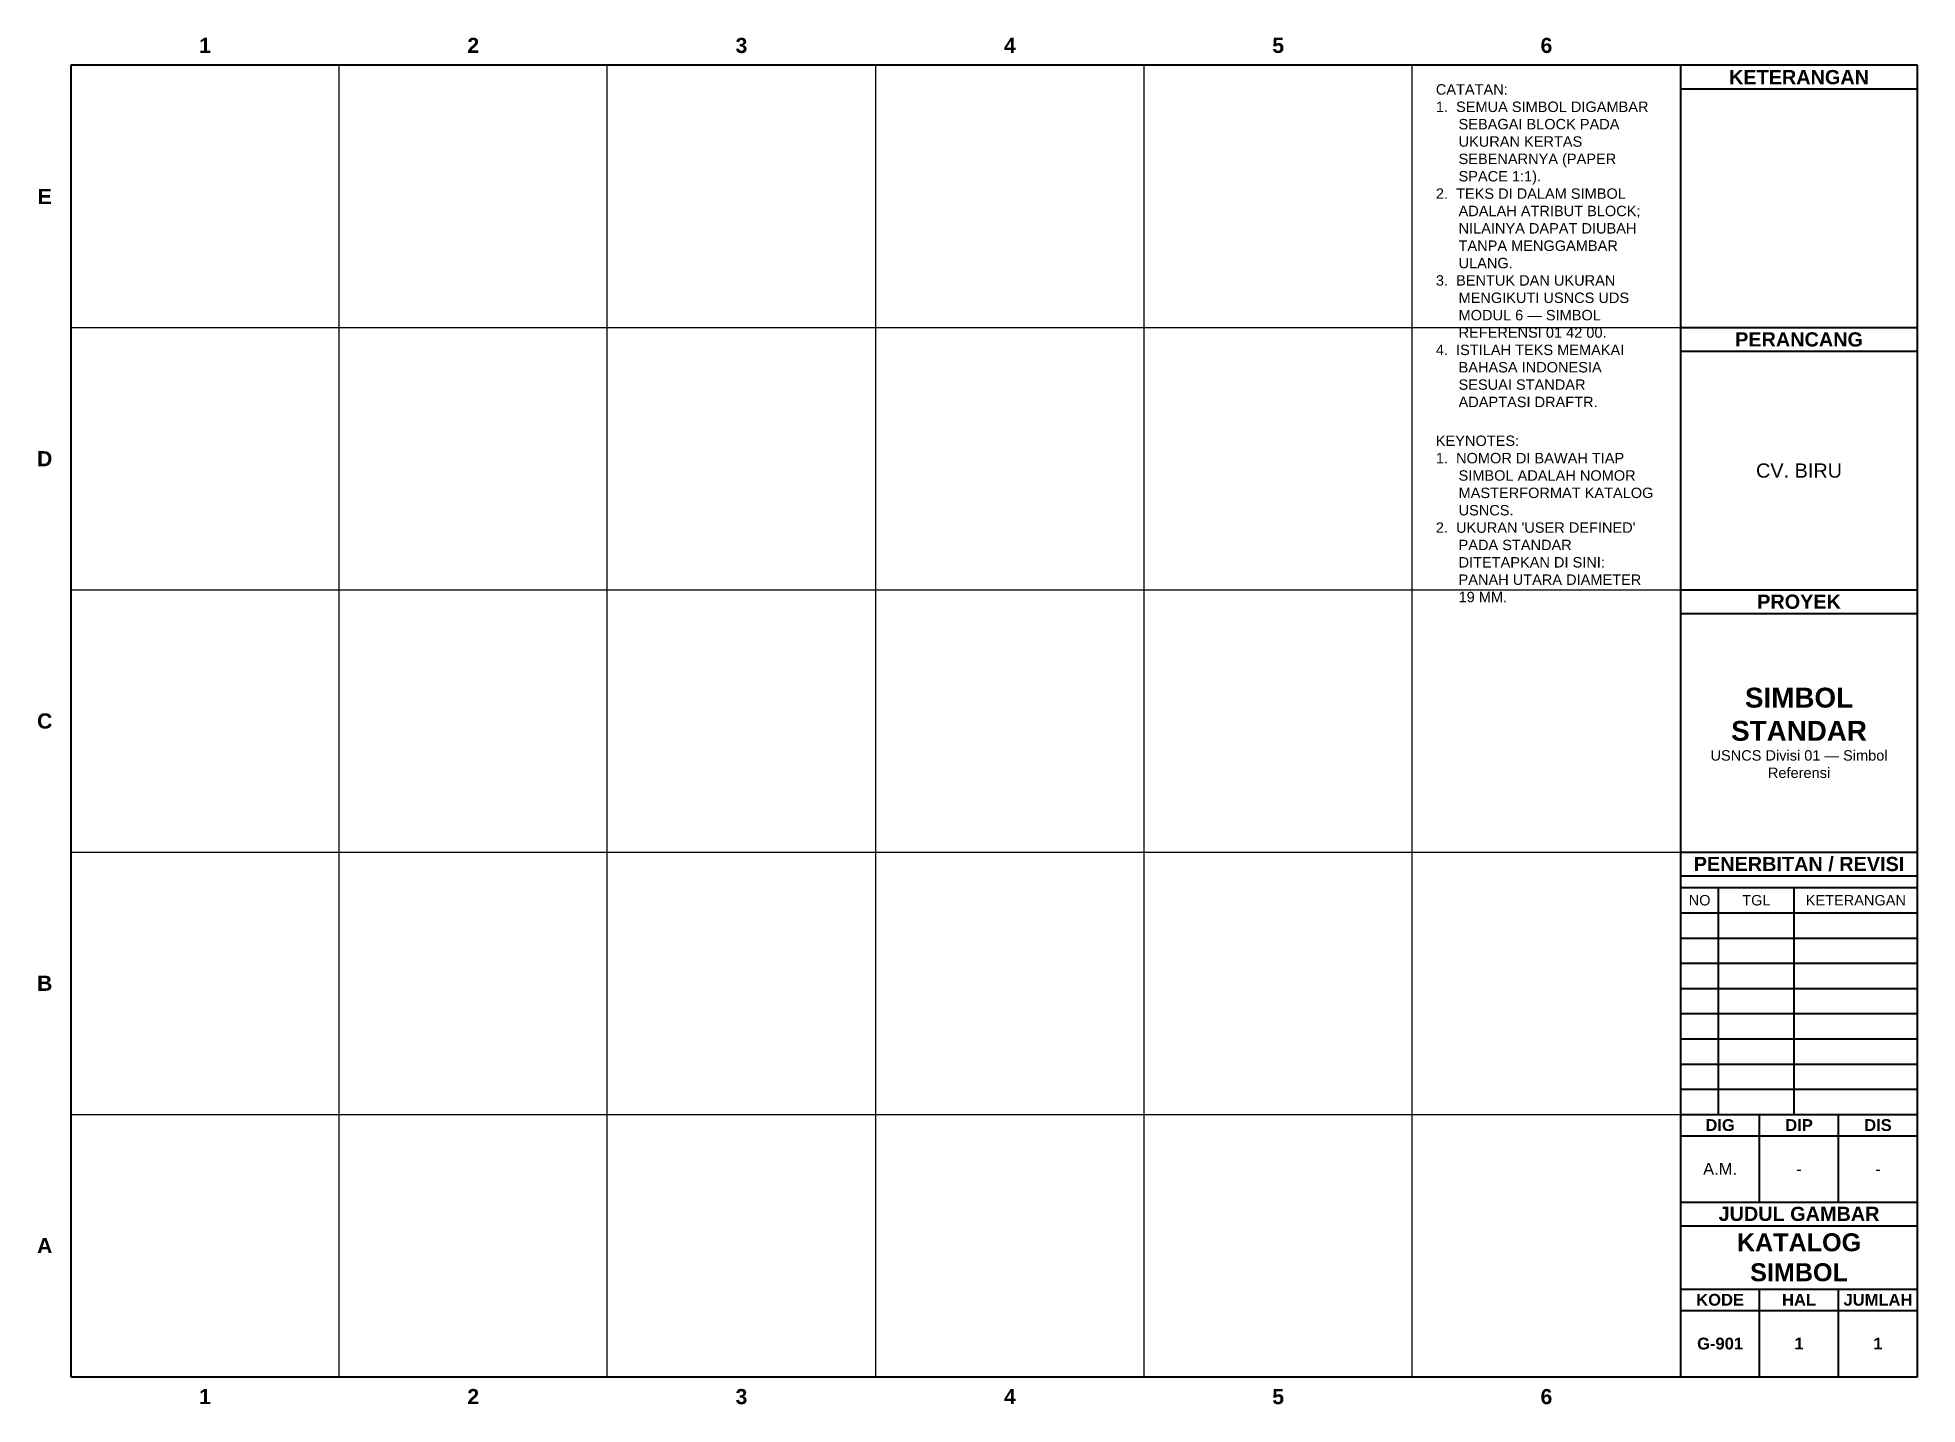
# Paper-space layout 'A3' of a CAD drawing. Header units: millimetres. Extents: x 13 to 410, y 4 to 293.
import ezdxf
from ezdxf.enums import TextEntityAlignment as Align

# ---------------------------------------------------------------- set-up
doc = ezdxf.new("R2010")
doc.units = ezdxf.units.MM
for name, color, linetype, lineweight in [('G-ANNO-GRID', 8, 'Continuous', 25), ('G-ANNO-KEYN', 7, 'Continuous', 25), ('G-ANNO-NOTE', 7, 'Continuous', 25), ('G-ANNO-REVS', 7, 'Continuous', 25), ('G-ANNO-TEXT', 7, 'Continuous', 25), ('G-ANNO-TTLB', 7, 'Continuous', 35)]:
    doc.layers.add(name, color=color, linetype=linetype, lineweight=lineweight)
doc.styles.add('CATATAN', font='arial.ttf')
doc.styles.add('DESKRIPSI', font='arial.ttf')
doc.styles.add('KOP', font='arial.ttf')
doc.styles.add('KOP-B', font='arialbd.ttf')

psp = doc.layouts.new('A3')

# ---------------------------------------------------------------- linework, layer by layer
at = {"layer": 'G-ANNO-GRID'}
for p, q in [((76.7, 10), (76.7, 287)), ((133.3, 10), (133.3, 287)), ((190, 10), (190, 287)), ((246.7, 10), (246.7, 287)), ((303.3, 10), (303.3, 287)), ((20, 231.6), (360, 231.6)), ((20, 176.2), (360, 176.2)), ((20, 120.8), (360, 120.8)), ((20, 65.4), (360, 65.4))]:
    psp.add_line(p, q, dxfattribs=at)
at = {"layer": 'G-ANNO-TTLB'}
for p, q in [((410, 287), (20, 287)), ((20, 287), (20, 10)), ((410, 287), (360, 287)), ((360, 287), (360, 10)), ((410, 10), (410, 287)), ((410, 10), (410, 287)), ((360, 282), (410, 282)), ((360, 231.6), (410, 231.6)), ((360, 226.6), (410, 226.6)), ((360, 176.2), (410, 176.2)), ((360, 171.2), (410, 171.2)), ((360, 120.8), (410, 120.8)), ((360, 115.8), (410, 115.8)), ((360, 113.3), (410, 113.3)), ((368, 65.4), (368, 113.3)), ((384, 65.4), (384, 113.3)), ((360, 107.98), (410, 107.98)), ((360, 102.66), (410, 102.66)), ((360, 97.33), (410, 97.33)), ((360, 92.01), (410, 92.01)), ((360, 86.69), (410, 86.69)), ((360, 81.37), (410, 81.37)), ((360, 76.04), (410, 76.04)), ((360, 70.72), (410, 70.72)), ((360, 65.4), (410, 65.4)), ((360, 65.4), (410, 65.4)), ((376.67, 46.9), (376.67, 65.4)), ((393.33, 46.9), (393.33, 65.4)), ((360, 60.9), (376.67, 60.9)), ((376.67, 60.9), (393.33, 60.9)), ((393.33, 60.9), (410, 60.9)), ((360, 46.9), (410, 46.9)), ((360, 41.9), (410, 41.9)), ((360, 28.5), (410, 28.5)), ((376.67, 10), (376.67, 28.5)), ((393.33, 10), (393.33, 28.5)), ((360, 24), (376.67, 24)), ((376.67, 24), (393.33, 24)), ((393.33, 24), (410, 24)), ((20, 10), (410, 10)), ((360, 10), (410, 10))]:
    psp.add_line(p, q, dxfattribs=at)

# ---------------------------------------------------------------- texts
at = {"layer": 'G-ANNO-KEYN', "insert": (308.3, 208.79), "char_height": 2.2, "width": 46.7, "attachment_point": 1, "style": 'CATATAN'}
psp.add_mtext("KEYNOTES:\\P\\pxi-2.18,l2.18;1.  NOMOR DI BAWAH TIAP SIMBOL ADALAH NOMOR MASTERFORMAT KATALOG USNCS.\\P\\pxi-2.18,l2.18;2.  UKURAN 'USER DEFINED' PADA STANDAR DITETAPKAN DI SINI: PANAH UTARA DIAMETER 19 MM.", dxfattribs=at)
at = {"layer": 'G-ANNO-NOTE', "insert": (308.3, 283), "char_height": 2.2, "width": 46.7, "attachment_point": 1, "style": 'CATATAN'}
psp.add_mtext('CATATAN:\\P\\pxi-2.18,l2.18;1.  SEMUA SIMBOL DIGAMBAR SEBAGAI BLOCK PADA UKURAN KERTAS SEBENARNYA (PAPER SPACE 1:1).\\P\\pxi-2.18,l2.18;2.  TEKS DI DALAM SIMBOL ADALAH ATRIBUT BLOCK; NILAINYA DAPAT DIUBAH TANPA MENGGAMBAR ULANG.\\P\\pxi-2.18,l2.18;3.  BENTUK DAN UKURAN MENGIKUTI USNCS UDS MODUL 6 — SIMBOL REFERENSI 01 42 00.\\P\\pxi-2.18,l2.18;4.  ISTILAH TEKS MEMAKAI BAHASA INDONESIA SESUAI STANDAR ADAPTASI DRAFTR.', dxfattribs=at)
at = {"layer": 'G-ANNO-REVS', "style": 'KOP'}
for s, p in [('NO', (364, 110.64)), ('TGL', (376, 110.64)), ('KETERANGAN', (397, 110.64))]:
    psp.add_text(s, height=2.2, dxfattribs=at).set_placement(p, align=Align.MIDDLE_CENTER)
at = {"layer": 'G-ANNO-TEXT'}
for s, height, style, p in [('1', 3.2, 'KOP-B', (48.35, 291.2)), ('2', 3.2, 'KOP-B', (105, 291.2)), ('3', 3.2, 'KOP-B', (161.65, 291.2)), ('4', 3.2, 'KOP-B', (218.35, 291.2)), ('5', 3.2, 'KOP-B', (275, 291.2)), ('6', 3.2, 'KOP-B', (331.65, 291.2)), ('KETERANGAN', 3, 'KOP-B', (385, 284.5)), ('E', 3.2, 'KOP-B', (14.5, 259.3)), ('PERANCANG', 3, 'KOP-B', (385, 229.1)), ('D', 3.2, 'KOP-B', (14.5, 203.9)), ('CV. BIRU', 3, 'KOP', (385, 201.4)), ('PROYEK', 3, 'KOP-B', (385, 173.7)), ('C', 3.2, 'KOP-B', (14.5, 148.5)), ('PENERBITAN / REVISI', 3, 'KOP-B', (385, 118.3)), ('B', 3.2, 'KOP-B', (14.5, 93.1)), ('DIG', 2.5, 'KOP-B', (368.33, 63.15)), ('DIP', 2.5, 'KOP-B', (385, 63.15)), ('DIS', 2.5, 'KOP-B', (401.67, 63.15)), ('A.M.', 2.5, 'KOP', (368.33, 53.9)), ('-', 2.5, 'KOP', (385, 53.9)), ('-', 2.5, 'KOP', (401.67, 53.9)), ('JUDUL GAMBAR', 3, 'KOP-B', (385, 44.4)), ('A', 3.2, 'KOP-B', (14.5, 37.7)), ('KODE', 2.5, 'KOP-B', (368.33, 26.25)), ('HAL', 2.5, 'KOP-B', (385, 26.25)), ('JUMLAH', 2.5, 'KOP-B', (401.67, 26.25)), ('G-901', 2.5, 'KOP-B', (368.33, 17)), ('1', 2.5, 'KOP-B', (385, 17)), ('1', 2.5, 'KOP-B', (401.67, 17)), ('1', 3.2, 'KOP-B', (48.35, 5.8)), ('2', 3.2, 'KOP-B', (105, 5.8)), ('3', 3.2, 'KOP-B', (161.65, 5.8)), ('4', 3.2, 'KOP-B', (218.35, 5.8)), ('5', 3.2, 'KOP-B', (275, 5.8)), ('6', 3.2, 'KOP-B', (331.65, 5.8))]:
    psp.add_text(s, height=height, dxfattribs=dict(at, style=style)).set_placement(p, align=Align.MIDDLE_CENTER)
at = {"layer": 'G-ANNO-TEXT', "width": 40}
for s, insert, char_height, attachment_point, style in [('\\pxqc;SIMBOL STANDAR', (385, 155.53), 4.2, 2, 'KOP-B'), ('\\pxqc;USNCS Divisi 01 — Simbol Referensi', (385, 142.33), 2.2, 2, 'DESKRIPSI'), ('\\pxqc;KATALOG SIMBOL', (385, 35.2), 3.8, 5, 'KOP-B')]:
    psp.add_mtext(s, dxfattribs=dict(at, insert=insert, char_height=char_height, attachment_point=attachment_point, style=style))

doc.saveas('drawing.dxf')
